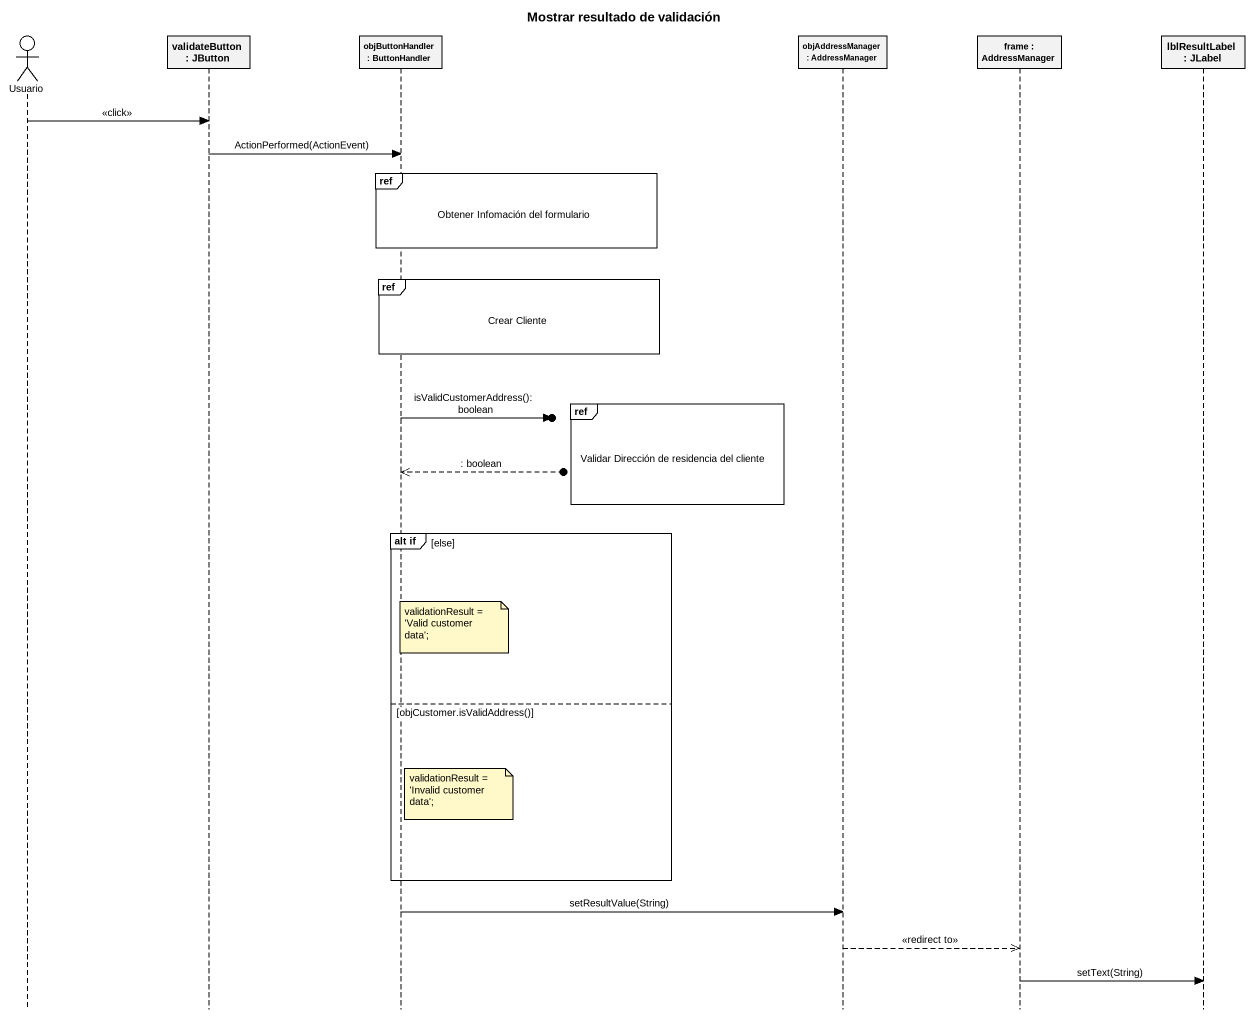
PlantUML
@startuml
title Mostrar resultado de validación
hide footbox
actor Usuario
participant "validateButton : JButton" as validateButton
participant "objButtonHandler : ButtonHandler" as objButtonHandler
participant "objAddressManager : AddressManager" as objAddressManager
participant "frame : AddressManager" as frame_
participant "lblResultLabel : JLabel" as lblResultLabel

Usuario -> validateButton : <<click>>
validateButton -> objButtonHandler : ActionPerformed(ActionEvent)
ref over objButtonHandler : Obtener Infomación del formulario
ref over objButtonHandler : Crear Cliente
ref over objAddressManager : Validar Dirección de residencia del cliente
objButtonHandler ->o] : isValidCustomerAddress(): boolean
objButtonHandler <<--o] : : boolean
group alt if [else]
  note over objButtonHandler : validationResult = 'Valid customer data';
else objCustomer.isValidAddress()
  note right of objButtonHandler : validationResult = 'Invalid customer data';
end
objButtonHandler -> objAddressManager : setResultValue(String)
objAddressManager -->> frame_ : <<redirect to>>
frame_ -> lblResultLabel : setText(String)
@enduml
